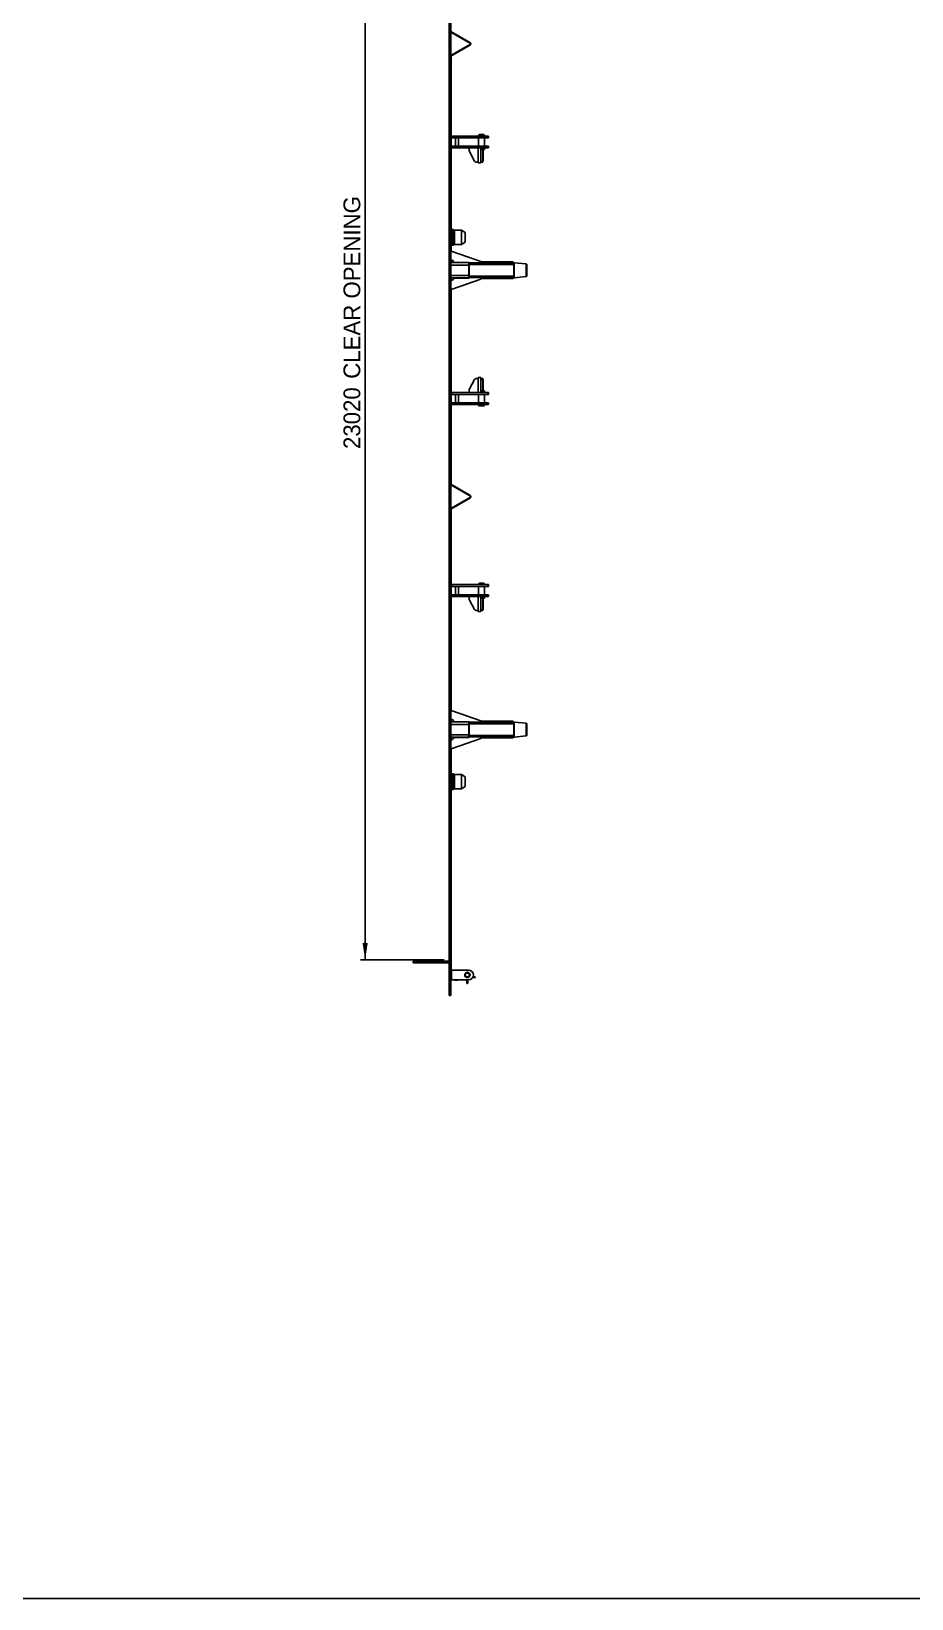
# Model space of a CAD drawing. Header units: millimetres. Extents: x 122 to 67127, y 397 to 47119.
# Drawn here: x 33970 to 48668, y 399 to 26564 of the extents above; entities that cross this region are included whole.
import ezdxf

# ---------------------------------------------------------------- set-up
doc = ezdxf.new("R2010")
doc.units = ezdxf.units.MM
doc.header["$LTSCALE"] = 80
doc.layers.add('AM_0', color=7, linetype='Continuous', lineweight=25)
doc.layers.add('AM_5', color=3, linetype='Continuous')
doc.styles.add('SLDTEXTSTYLE0', font='ARIAL.TTF', dxfattribs={"width": 0.948})
doc.dimstyles.new('SLDDIMSTYLE3', dxfattribs={"dimtxt": 280, "dimasz": 280, "dimexe": 0, "dimexo": 0.0625, "dimgap": 70, "dimtad": 1, "dimdec": 1, "dimrnd": 1e-09, "dimzin": 12, "dimdsep": 46, "dimtxsty": 'SLDTEXTSTYLE0', "dimsah": 1, "dimcen": 0.09, "dimadec": 0, "dimazin": 3, "dimtfac": 1, "dimtdec": 1, "dimtofl": 0, "dimtmove": 0, "dimatfit": 3, "dimfxl": 1, "dimfrac": 2, "dimtolj": 1, "dimtzin": 12, "dimarcsym": 0})

# ---------------------------------------------------------------- blocks, each defined once
blk = doc.blocks.new('_D_22')
at = {"layer": 'AM_5'}
for p, q in [((40863, 34085), (39463, 34085)), ((39543, 34085), (39543, 11065)), ((40863, 11065), (39463, 11065))]:
    blk.add_line(p, q, dxfattribs=at)
for points in [[(39543, 34085), (39500, 33805), (39587, 33805)], [(39543, 11065), (39587, 11345), (39500, 11345)]]:
    blk.add_solid(points, dxfattribs=at)
at = {"layer": 'AM_5', "char_height": 280, "attachment_point": 1, "rotation": 90, "style": 'SLDTEXTSTYLE0'}
for s, insert in [(' CLEAR OPENING', (39182, 20661)), ('23020', (39182, 19591))]:
    blk.add_mtext(s, dxfattribs=dict(at, insert=insert))

msp = doc.modelspace()

# ---------------------------------------------------------------- linework, layer by layer
at = {"layer": 'AM_0'}
for p, q in [((40943.44, 34685.45), (40943.44, 10465.45)), ((40973.44, 34685.45), (40973.44, 10465.45)), ((40973.44, 26562.9), (41302.99, 26372.63)), ((40973.44, 26551.35), (41299.72, 26362.97)), ((40973.44, 26159.54), (41299.72, 26347.92)), ((40973.44, 26147.99), (41302.99, 26338.26)), ((41295.44, 26365.45), (41295.44, 26362.95)), ((41295.44, 26362.95), (41295.44, 26347.95)), ((41305.44, 26362.95), (41295.44, 26362.95)), ((41305.44, 26347.95), (41295.44, 26347.95)), ((41295.44, 26347.95), (41295.44, 26345.45)), ((41303.72, 26369.9), (41299.72, 26362.97)), ((41299.72, 26347.92), (41303.72, 26340.99)), ((41305.44, 26362.95), (41305.44, 26347.95)), ((40978.44, 26145.45), (40973.44, 26145.45)), ((40974.44, 26001.95), (40973.44, 26001.95)), ((40974.44, 25201.95), (40974.44, 26001.95)), ((40978.44, 26145.45), (40978.44, 24810.95)), ((40974.44, 25201.95), (40973.44, 25201.95)), ((40973.44, 24805.95), (40983.44, 24815.95)), ((40983.44, 24785.95), (40973.44, 24795.95)), ((40973.44, 24637.95), (40983.44, 24647.95)), ((40983.44, 24617.95), (40973.44, 24627.95)), ((40978.44, 24790.95), (40978.44, 24642.95)), ((40978.44, 24622.95), (40978.44, 22890.25)), ((40983.44, 24815.95), (40983.44, 24785.95)), ((40983.44, 24815.95), (41593.44, 24815.95)), ((40983.44, 24785.95), (41593.44, 24785.95)), ((40983.44, 24647.95), (41593.44, 24647.95)), ((40983.44, 24647.95), (40983.44, 24617.95)), ((40983.44, 24617.95), (41593.44, 24617.95)), ((41053.44, 24785.95), (41053.44, 24647.95)), ((41103.44, 24647.95), (41103.44, 24785.95)), ((41279.44, 24617.95), (41279.44, 24567.95)), ((41429.44, 24367.95), (41429.44, 24617.95)), ((41446.44, 24840.95), (41436.44, 24830.95)), ((41536.44, 24830.95), (41436.44, 24830.95)), ((41436.44, 24830.95), (41436.44, 24815.95)), ((41436.44, 24785.95), (41436.44, 24647.95)), ((41446.44, 24840.95), (41526.44, 24840.95)), ((41472.44, 24367.95), (41472.44, 24617.95)), ((41506.44, 24605.95), (41506.44, 24580.95)), ((41516.44, 24580.95), (41516.44, 24605.95)), ((41526.44, 24840.95), (41536.44, 24830.95)), ((41536.44, 24815.95), (41536.44, 24830.95)), ((41536.44, 24647.95), (41536.44, 24785.95)), ((41536.44, 24590.95), (41536.44, 24617.95)), ((41593.44, 24815.95), (41593.44, 24785.95)), ((41603.44, 24815.95), (41593.44, 24815.95)), ((41603.44, 24785.95), (41593.44, 24785.95)), ((41593.44, 24647.95), (41593.44, 24617.95)), ((41603.44, 24647.95), (41593.44, 24647.95)), ((41603.44, 24617.95), (41593.44, 24617.95)), ((41603.44, 24815.95), (41603.44, 24785.95)), ((41603.44, 24647.95), (41603.44, 24617.95)), ((41279.44, 24567.95), (41368.01, 24399.02)), ((41394.58, 24382.95), (41429.44, 24382.95)), ((41472.44, 24367.95), (41429.44, 24367.95)), ((41472.44, 24590.95), (41506.44, 24590.95)), ((41472.44, 24392.95), (41507.44, 24392.95)), ((41472.44, 24382.95), (41507.44, 24382.95)), ((41506.44, 24580.95), (41506.44, 24465.95)), ((41516.44, 24580.95), (41506.44, 24580.95)), ((41506.44, 24465.95), (41506.44, 24430.95)), ((41506.44, 24430.95), (41506.44, 24405.95)), ((41516.44, 24430.95), (41506.44, 24430.95)), ((41507.44, 24392.95), (41507.44, 24382.95)), ((41516.44, 24590.95), (41536.44, 24590.95)), ((41516.44, 24465.95), (41516.44, 24580.95)), ((41516.44, 24430.95), (41516.44, 24465.95)), ((41516.44, 24405.95), (41516.44, 24430.95)), ((40978.44, 23234.95), (40998.44, 23254.95)), ((40998.44, 23254.95), (40998.44, 22994.95)), ((41016.44, 23254.95), (40998.44, 23254.95)), ((41016.44, 23254.95), (41016.44, 23176.91)), ((41016.44, 23176.91), (41016.44, 23072.99)), ((41016.44, 23072.99), (41016.44, 22994.95)), ((41153.44, 23244.95), (41033.78, 23244.95)), ((41036.44, 23236.38), (41036.44, 23169.49)), ((41036.44, 23080.41), (41036.44, 23013.52)), ((41213.44, 23204.95), (41153.44, 23244.95)), ((41153.44, 23244.95), (41153.44, 23004.95)), ((41153.44, 23004.95), (41213.44, 23044.95)), ((41213.44, 23204.95), (41213.44, 23044.95)), ((40998.44, 22890.25), (40973.44, 22890.25)), ((40978.44, 23014.95), (40998.44, 22994.95)), ((41016.44, 22994.95), (40998.44, 22994.95)), ((41473.44, 22722.25), (40998.44, 22890.25)), ((41033.78, 23004.95), (41153.44, 23004.95)), ((41273.44, 22702.45), (40973.44, 22702.45)), ((41273.44, 22662.45), (40973.44, 22662.45)), ((40978.44, 22747), (40978.44, 22702.45)), ((41022.39, 22707.45), (41278.44, 22707.45)), ((41278.44, 22707.45), (41273.44, 22702.45)), ((41273.44, 22662.45), (41273.44, 22702.45)), ((41277.24, 22697.25), (41273.44, 22693.45)), ((41278.44, 22697.25), (41273.44, 22697.25)), ((41280.44, 22672.45), (41273.44, 22672.45)), ((41273.44, 22488.45), (41273.44, 22662.45)), ((41278.44, 22707.45), (41278.44, 22697.25)), ((41278.44, 22697.25), (41473.44, 22697.25)), ((41280.44, 22697.25), (41280.44, 22672.45)), ((42023.44, 22672.45), (41280.44, 22672.45)), ((41280.44, 22672.45), (41280.44, 22478.45)), ((41473.44, 22697.25), (41473.44, 22722.25)), ((42004.78, 22715.45), (41473.44, 22715.45)), ((42004.78, 22710.45), (41473.44, 22710.45)), ((42023.44, 22700.45), (41473.44, 22700.45)), ((42013.44, 22710.45), (42004.78, 22715.45)), ((42013.44, 22705.45), (42004.78, 22710.45)), ((42013.44, 22710.45), (42013.44, 22705.45)), ((42013.44, 22705.45), (42013.44, 22700.45)), ((42023.44, 22693.89), (42023.44, 22700.45)), ((42023.44, 22700.45), (42033.44, 22699.48)), ((42023.44, 22693.89), (42023.44, 22672.45)), ((42023.44, 22672.45), (42023.44, 22478.45)), ((42032.09, 22699.61), (42034.04, 22701.2)), ((42033.44, 22699.48), (42033.44, 22451.41)), ((42230.44, 22680.45), (42033.44, 22699.48)), ((42034.04, 22701.2), (42231.04, 22681.61)), ((42231.04, 22681.61), (42230.44, 22675.55)), ((42230.44, 22470.45), (42230.44, 22680.45)), ((42242.44, 22675.45), (42230.44, 22675.45)), ((42242.44, 22675.45), (42242.44, 22475.45)), ((41273.44, 22488.45), (40973.44, 22488.45)), ((41273.44, 22448.45), (40973.44, 22448.45)), ((40973.44, 22260.65), (40998.44, 22260.65)), ((40978.44, 22448.45), (40978.44, 22403.9)), ((40978.44, 22260.65), (40978.44, 20527.95)), ((40998.44, 22260.65), (41473.44, 22428.65)), ((41278.44, 22443.45), (41022.39, 22443.45)), ((41273.44, 22448.45), (41273.44, 22488.45)), ((41280.44, 22478.45), (41273.44, 22478.45)), ((41277.24, 22453.65), (41273.44, 22457.45)), ((41273.44, 22453.65), (41278.44, 22453.65)), ((41273.44, 22448.45), (41278.44, 22443.45)), ((41278.44, 22453.65), (41278.44, 22443.45)), ((41473.44, 22453.65), (41278.44, 22453.65)), ((41280.44, 22478.45), (41280.44, 22453.65)), ((42023.44, 22478.45), (41280.44, 22478.45)), ((41473.44, 22428.65), (41473.44, 22453.65)), ((42023.44, 22450.45), (41473.44, 22450.45)), ((42004.78, 22440.45), (41473.44, 22440.45)), ((42004.78, 22435.45), (41473.44, 22435.45)), ((42004.78, 22440.45), (42013.44, 22445.45)), ((42004.78, 22435.45), (42013.44, 22440.45)), ((42013.44, 22450.45), (42013.44, 22445.45)), ((42013.44, 22445.45), (42013.44, 22440.45)), ((42023.44, 22478.45), (42023.44, 22457)), ((42023.44, 22450.45), (42023.44, 22457)), ((42033.44, 22451.41), (42023.44, 22450.45)), ((42034.04, 22449.69), (42032.09, 22451.28)), ((42033.44, 22451.41), (42230.44, 22470.45)), ((42231.04, 22469.28), (42034.04, 22449.69)), ((42242.44, 22475.45), (42230.44, 22475.45)), ((42230.44, 22475.34), (42231.04, 22469.28)), ((40974.44, 22082.95), (40973.44, 22082.95)), ((40974.44, 21482.95), (40974.44, 22082.95)), ((40974.44, 21482.95), (40973.44, 21482.95)), ((41279.44, 20582.95), (41368.01, 20751.88)), ((41394.58, 20767.95), (41429.44, 20767.95)), ((41429.44, 20782.95), (41472.44, 20782.95)), ((41429.44, 20782.95), (41429.44, 20532.95)), ((41472.44, 20782.95), (41472.44, 20532.95)), ((41507.44, 20767.95), (41472.44, 20767.95)), ((41507.44, 20757.95), (41472.44, 20757.95)), ((41506.44, 20744.95), (41506.44, 20719.95)), ((41506.44, 20719.95), (41506.44, 20684.95)), ((41516.44, 20719.95), (41506.44, 20719.95)), ((41506.44, 20684.95), (41506.44, 20569.95)), ((41507.44, 20757.95), (41507.44, 20767.95)), ((41516.44, 20719.95), (41516.44, 20744.95)), ((41516.44, 20684.95), (41516.44, 20719.95)), ((41516.44, 20569.95), (41516.44, 20684.95)), ((40973.44, 20522.95), (40983.44, 20532.95)), ((40983.44, 20502.95), (40973.44, 20512.95)), ((40978.44, 20507.95), (40978.44, 20359.95)), ((40983.44, 20532.95), (41593.44, 20532.95)), ((40983.44, 20532.95), (40983.44, 20502.95)), ((40983.44, 20502.95), (41593.44, 20502.95)), ((41053.44, 20364.95), (41053.44, 20502.95)), ((41103.44, 20502.95), (41103.44, 20364.95)), ((41279.44, 20532.95), (41279.44, 20582.95)), ((41436.44, 20364.95), (41436.44, 20502.95)), ((41472.44, 20559.95), (41506.44, 20559.95)), ((41506.44, 20569.95), (41506.44, 20544.95)), ((41516.44, 20569.95), (41506.44, 20569.95)), ((41516.44, 20544.95), (41516.44, 20569.95)), ((41516.44, 20559.95), (41536.44, 20559.95)), ((41536.44, 20559.95), (41536.44, 20532.95)), ((41536.44, 20502.95), (41536.44, 20364.95)), ((41593.44, 20532.95), (41593.44, 20502.95)), ((41603.44, 20532.95), (41593.44, 20532.95)), ((41603.44, 20502.95), (41593.44, 20502.95)), ((41603.44, 20532.95), (41603.44, 20502.95)), ((40973.44, 20354.95), (40983.44, 20364.95)), ((40983.44, 20334.95), (40973.44, 20344.95)), ((40978.44, 20339.95), (40978.44, 19005.45)), ((40983.44, 20364.95), (40983.44, 20334.95)), ((40983.44, 20364.95), (41593.44, 20364.95)), ((40983.44, 20334.95), (41593.44, 20334.95)), ((41436.44, 20319.95), (41436.44, 20334.95)), ((41436.44, 20319.95), (41536.44, 20319.95)), ((41436.44, 20319.95), (41446.44, 20309.95)), ((41526.44, 20309.95), (41446.44, 20309.95)), ((41536.44, 20319.95), (41526.44, 20309.95)), ((41536.44, 20334.95), (41536.44, 20319.95)), ((41593.44, 20364.95), (41593.44, 20334.95)), ((41603.44, 20364.95), (41593.44, 20364.95)), ((41603.44, 20334.95), (41593.44, 20334.95)), ((41603.44, 20364.95), (41603.44, 20334.95)), ((40974.44, 19948.95), (40973.44, 19948.95)), ((40974.44, 19148.95), (40974.44, 19948.95)), ((40974.44, 19148.95), (40973.44, 19148.95)), ((40978.44, 19005.45), (40973.44, 19005.45)), ((41302.99, 18812.63), (40973.44, 19002.9)), ((41299.72, 18802.97), (40973.44, 18991.35)), ((41299.72, 18787.92), (40973.44, 18599.54)), ((41302.99, 18778.26), (40973.44, 18587.99)), ((40978.44, 18585.45), (40973.44, 18585.45)), ((40978.44, 18585.45), (40978.44, 17321.95)), ((41295.44, 18805.45), (41295.44, 18802.95)), ((41305.44, 18802.95), (41295.44, 18802.95)), ((41295.44, 18802.95), (41295.44, 18787.95)), ((41305.44, 18787.95), (41295.44, 18787.95)), ((41295.44, 18787.95), (41295.44, 18785.45)), ((41299.72, 18802.97), (41303.72, 18809.9)), ((41303.72, 18780.99), (41299.72, 18787.92)), ((41305.44, 18802.95), (41305.44, 18787.95)), ((40974.44, 18512.95), (40973.44, 18512.95)), ((40974.44, 17712.95), (40974.44, 18512.95)), ((40974.44, 17712.95), (40973.44, 17712.95)), ((40973.44, 17316.95), (40983.44, 17326.95)), ((40983.44, 17296.95), (40973.44, 17306.95)), ((40978.44, 17301.95), (40978.44, 17153.95)), ((40983.44, 17326.95), (40983.44, 17296.95)), ((40983.44, 17326.95), (41593.44, 17326.95)), ((40983.44, 17296.95), (41593.44, 17296.95)), ((41053.44, 17296.95), (41053.44, 17158.95)), ((41103.44, 17158.95), (41103.44, 17296.95)), ((41446.44, 17351.95), (41436.44, 17341.95)), ((41436.44, 17341.95), (41436.44, 17326.95)), ((41536.44, 17341.95), (41436.44, 17341.95)), ((41436.44, 17296.95), (41436.44, 17158.95)), ((41446.44, 17351.95), (41526.44, 17351.95)), ((41526.44, 17351.95), (41536.44, 17341.95)), ((41536.44, 17326.95), (41536.44, 17341.95)), ((41536.44, 17158.95), (41536.44, 17296.95)), ((41593.44, 17326.95), (41593.44, 17296.95)), ((41603.44, 17326.95), (41593.44, 17326.95)), ((41603.44, 17296.95), (41593.44, 17296.95)), ((41603.44, 17326.95), (41603.44, 17296.95)), ((40973.44, 17148.95), (40983.44, 17158.95)), ((40983.44, 17128.95), (40973.44, 17138.95)), ((40978.44, 17133.95), (40978.44, 15222.25)), ((40983.44, 17158.95), (40983.44, 17128.95)), ((40983.44, 17158.95), (41593.44, 17158.95)), ((40983.44, 17128.95), (41593.44, 17128.95)), ((41279.44, 17128.95), (41279.44, 17078.95)), ((41279.44, 17078.95), (41368.01, 16910.02)), ((41429.44, 16878.95), (41429.44, 17128.95)), ((41472.44, 16878.95), (41472.44, 17128.95)), ((41472.44, 17101.95), (41506.44, 17101.95)), ((41506.44, 17116.95), (41506.44, 17091.95)), ((41506.44, 17091.95), (41506.44, 16976.95)), ((41516.44, 17091.95), (41506.44, 17091.95)), ((41516.44, 17091.95), (41516.44, 17116.95)), ((41516.44, 17101.95), (41536.44, 17101.95)), ((41516.44, 16976.95), (41516.44, 17091.95)), ((41536.44, 17101.95), (41536.44, 17128.95)), ((41593.44, 17158.95), (41593.44, 17128.95)), ((41603.44, 17158.95), (41593.44, 17158.95)), ((41603.44, 17128.95), (41593.44, 17128.95)), ((41603.44, 17158.95), (41603.44, 17128.95)), ((41394.58, 16893.95), (41429.44, 16893.95)), ((41472.44, 16878.95), (41429.44, 16878.95)), ((41472.44, 16903.95), (41507.44, 16903.95)), ((41472.44, 16893.95), (41507.44, 16893.95)), ((41506.44, 16976.95), (41506.44, 16941.95)), ((41506.44, 16941.95), (41506.44, 16916.95)), ((41516.44, 16941.95), (41506.44, 16941.95)), ((41507.44, 16903.95), (41507.44, 16893.95)), ((41516.44, 16941.95), (41516.44, 16976.95)), ((41516.44, 16916.95), (41516.44, 16941.95)), ((40974.44, 16180.95), (40973.44, 16180.95)), ((40974.44, 15580.95), (40974.44, 16180.95)), ((40974.44, 15580.95), (40973.44, 15580.95)), ((40998.44, 15222.25), (40973.44, 15222.25)), ((41473.44, 15054.25), (40998.44, 15222.25)), ((41273.44, 15034.45), (40973.44, 15034.45)), ((41273.44, 14994.45), (40973.44, 14994.45)), ((40978.44, 15079), (40978.44, 15034.45)), ((41022.39, 15039.45), (41278.44, 15039.45)), ((41278.44, 15039.45), (41273.44, 15034.45)), ((41273.44, 14994.45), (41273.44, 15034.45)), ((41277.24, 15029.25), (41273.44, 15025.45)), ((41278.44, 15029.25), (41273.44, 15029.25)), ((41280.44, 15004.45), (41273.44, 15004.45)), ((41273.44, 14820.45), (41273.44, 14994.45)), ((41278.44, 15039.45), (41278.44, 15029.25)), ((41278.44, 15029.25), (41473.44, 15029.25)), ((41280.44, 15029.25), (41280.44, 15004.45)), ((41280.44, 15004.45), (41280.44, 14810.45)), ((42023.44, 15004.45), (41280.44, 15004.45)), ((41473.44, 15029.25), (41473.44, 15054.25)), ((42004.78, 15047.45), (41473.44, 15047.45)), ((42004.78, 15042.45), (41473.44, 15042.45)), ((42023.44, 15032.45), (41473.44, 15032.45)), ((42013.44, 15042.45), (42004.78, 15047.45)), ((42013.44, 15037.45), (42004.78, 15042.45)), ((42013.44, 15042.45), (42013.44, 15037.45)), ((42013.44, 15037.45), (42013.44, 15032.45)), ((42023.44, 15025.89), (42023.44, 15032.45)), ((42023.44, 15032.45), (42033.44, 15031.48)), ((42023.44, 15025.89), (42023.44, 15004.45)), ((42023.44, 15004.45), (42023.44, 14810.45)), ((42032.09, 15031.61), (42034.04, 15033.2)), ((42033.44, 15031.48), (42033.44, 14783.41)), ((42230.44, 15012.45), (42033.44, 15031.48)), ((42034.04, 15033.2), (42231.04, 15013.61)), ((42231.04, 15013.61), (42230.44, 15007.55)), ((42230.44, 14802.45), (42230.44, 15012.45)), ((42242.44, 15007.45), (42230.44, 15007.45)), ((42242.44, 15007.45), (42242.44, 14807.45)), ((41273.44, 14820.45), (40973.44, 14820.45)), ((41273.44, 14780.45), (40973.44, 14780.45)), ((40978.44, 14780.45), (40978.44, 14735.9)), ((40998.44, 14592.65), (41473.44, 14760.65)), ((41278.44, 14775.45), (41022.39, 14775.45)), ((41273.44, 14780.45), (41273.44, 14820.45)), ((41280.44, 14810.45), (41273.44, 14810.45)), ((41277.24, 14785.65), (41273.44, 14789.45)), ((41273.44, 14785.65), (41278.44, 14785.65)), ((41273.44, 14780.45), (41278.44, 14775.45)), ((41278.44, 14785.65), (41278.44, 14775.45)), ((41473.44, 14785.65), (41278.44, 14785.65)), ((42023.44, 14810.45), (41280.44, 14810.45)), ((41280.44, 14810.45), (41280.44, 14785.65)), ((41473.44, 14760.65), (41473.44, 14785.65)), ((42023.44, 14782.45), (41473.44, 14782.45)), ((42004.78, 14772.45), (41473.44, 14772.45)), ((42004.78, 14767.45), (41473.44, 14767.45)), ((42004.78, 14772.45), (42013.44, 14777.45)), ((42004.78, 14767.45), (42013.44, 14772.45)), ((42013.44, 14782.45), (42013.44, 14777.45)), ((42013.44, 14777.45), (42013.44, 14772.45)), ((42023.44, 14810.45), (42023.44, 14789)), ((42023.44, 14782.45), (42023.44, 14789)), ((42033.44, 14783.41), (42023.44, 14782.45)), ((42034.04, 14781.69), (42032.09, 14783.28)), ((42033.44, 14783.41), (42230.44, 14802.45)), ((42231.04, 14801.28), (42034.04, 14781.69)), ((42242.44, 14807.45), (42230.44, 14807.45)), ((42230.44, 14807.34), (42231.04, 14801.28)), ((40973.44, 14592.65), (40998.44, 14592.65)), ((40978.44, 14592.65), (40978.44, 10915.45)), ((40978.44, 14146.95), (40998.44, 14166.95)), ((40998.44, 14166.95), (40998.44, 13906.95)), ((41016.44, 14166.95), (40998.44, 14166.95)), ((41016.44, 14166.95), (41016.44, 14088.91)), ((41153.44, 14156.95), (41033.78, 14156.95)), ((41036.44, 14148.38), (41036.44, 14081.49)), ((41213.44, 14116.95), (41153.44, 14156.95)), ((41153.44, 14156.95), (41153.44, 13916.95)), ((40978.44, 13926.95), (40998.44, 13906.95)), ((41016.44, 13906.95), (40998.44, 13906.95)), ((41016.44, 14088.91), (41016.44, 13984.99)), ((41016.44, 13984.99), (41016.44, 13906.95)), ((41033.78, 13916.95), (41153.44, 13916.95)), ((41036.44, 13992.41), (41036.44, 13925.52)), ((41153.44, 13916.95), (41213.44, 13956.95)), ((41213.44, 14116.95), (41213.44, 13956.95)), ((40974.44, 11776.95), (40973.44, 11776.95)), ((40974.44, 11176.95), (40974.44, 11776.95)), ((40343.44, 11043.45), (40343.44, 11015.45)), ((40343.44, 11043.45), (40943.44, 11043.45)), ((40343.44, 11015.45), (40943.44, 11015.45)), ((40974.44, 11176.95), (40973.44, 11176.95)), ((40978.44, 10915.45), (40973.44, 10915.45)), ((40978.44, 10812.95), (40973.44, 10812.95)), ((40973.44, 10800.45), (40978.44, 10800.45)), ((40973.44, 10738.45), (40983.44, 10728.45)), ((40978.44, 10915.45), (40978.44, 10812.95)), ((40978.44, 10888.45), (40983.44, 10893.45)), ((40978.44, 10812.95), (40978.44, 10800.45)), ((40983.44, 10893.45), (40983.44, 10728.45)), ((41268.44, 10893.45), (40983.44, 10893.45)), ((40983.44, 10728.45), (41268.44, 10728.45)), ((41041.44, 10722.45), (41041.44, 10728.45)), ((41091.44, 10722.45), (41091.44, 10728.45)), ((41239.94, 10728.45), (41239.94, 10671.45)), ((41242.94, 10768.45), (41241.36, 10766.87)), ((41242.94, 10768.45), (41252.94, 10768.45)), ((41255.19, 10766.2), (41252.94, 10768.45)), ((41255.94, 10671.45), (41255.94, 10728.45)), ((41286.81, 10793.06), (41289.9, 10802.57)), ((41286.81, 10793.06), (41288.74, 10789.28)), ((41293.68, 10804.49), (41288.74, 10789.28)), ((41288.74, 10789.28), (41289.7, 10788.96)), ((41293.68, 10804.49), (41289.9, 10802.57)), ((41294.91, 10804.1), (41293.68, 10804.49)), ((41341.28, 10772.21), (41378.14, 10760.23)), ((41383.08, 10775.45), (41347.4, 10787.04)), ((41378.14, 10760.23), (41383.08, 10775.45)), ((41378.14, 10760.23), (41381.92, 10762.16)), ((41385.01, 10771.67), (41381.92, 10762.16)), ((41385.01, 10771.67), (41383.08, 10775.45)), ((41091.44, 10722.45), (41041.44, 10722.45)), ((41239.94, 10671.45), (41242.94, 10668.45)), ((41239.94, 10671.45), (41255.94, 10671.45)), ((41252.94, 10668.45), (41242.94, 10668.45)), ((41252.94, 10668.45), (41255.94, 10671.45)), ((40943.44, 10465.45), (40973.44, 10465.45)), ((421.47, 398.6), (66879.44, 398.6))]:
    msp.add_line(p, q, dxfattribs=at)
at = {"layer": 'AM_0', "flags": 128}
for points in [[(41036.44, 23236.38), (41033.59, 23236.56), (41030.8, 23237.13), (41028.13, 23238.05), (41025.62, 23239.32), (41023.34, 23240.91), (41021.32, 23242.78), (41019.61, 23244.91), (41018.24, 23247.23), (41017.25, 23249.71), (41016.64, 23252.3), (41016.44, 23254.95)], [(41036.44, 23169.49), (41033.59, 23169.56), (41030.8, 23169.79), (41028.13, 23170.16), (41025.62, 23170.66), (41023.34, 23171.3), (41021.32, 23172.05), (41019.61, 23172.89), (41018.24, 23173.82), (41017.25, 23174.82), (41016.64, 23175.85), (41016.44, 23176.91)], [(41036.44, 23080.41), (41033.59, 23080.33), (41030.8, 23080.11), (41028.13, 23079.74), (41025.62, 23079.23), (41023.34, 23078.6), (41021.32, 23077.85), (41019.61, 23077), (41018.24, 23076.07), (41017.25, 23075.08), (41016.64, 23074.04), (41016.44, 23072.99)], [(41036.44, 23013.52), (41033.59, 23013.33), (41030.8, 23012.77), (41028.13, 23011.84), (41025.62, 23010.57), (41023.34, 23008.98), (41021.32, 23007.11), (41019.61, 23004.99), (41018.24, 23002.66), (41017.25, 23000.18), (41016.64, 22997.59), (41016.44, 22994.95)], [(41036.44, 14148.38), (41033.59, 14148.56), (41030.8, 14149.13), (41028.13, 14150.05), (41025.62, 14151.32), (41023.34, 14152.91), (41021.32, 14154.78), (41019.61, 14156.91), (41018.24, 14159.23), (41017.25, 14161.71), (41016.64, 14164.3), (41016.44, 14166.95)], [(41036.44, 14081.49), (41033.59, 14081.56), (41030.8, 14081.79), (41028.13, 14082.16), (41025.62, 14082.66), (41023.34, 14083.3), (41021.32, 14084.05), (41019.61, 14084.89), (41018.24, 14085.82), (41017.25, 14086.82), (41016.64, 14087.85), (41016.44, 14088.91)], [(41036.44, 13992.41), (41033.59, 13992.33), (41030.8, 13992.11), (41028.13, 13991.74), (41025.62, 13991.23), (41023.34, 13990.6), (41021.32, 13989.85), (41019.61, 13989), (41018.24, 13988.07), (41017.25, 13987.08), (41016.64, 13986.04), (41016.44, 13984.99)], [(41036.44, 13925.52), (41033.59, 13925.33), (41030.8, 13924.77), (41028.13, 13923.84), (41025.62, 13922.57), (41023.34, 13920.98), (41021.32, 13919.11), (41019.61, 13916.99), (41018.24, 13914.66), (41017.25, 13912.18), (41016.64, 13909.59), (41016.44, 13906.95)]]:
    msp.add_lwpolyline(points, dxfattribs=at)
at = {"layer": 'AM_0'}
for centre, radius in [((41250.44, 10810.95), 45), ((41247.94, 10810.95), 42.5), ((41247.94, 10810.95), 32.5)]:
    msp.add_circle(centre, radius, dxfattribs=at)
for centre, radius, start, end in [((41301.99, 26370.9), 2, 330, 60), ((41301.99, 26339.99), 2, 300, 30), ((41511.44, 24605.95), 6, 326.44269, 180), ((41511.44, 24605.95), 6, 180, 213.55731), ((41511.44, 24605.95), 5, 0, 180), ((41394.58, 24412.95), 30, 207.669116, 270), ((41511.44, 24405.95), 5, 180, 0), ((40973.44, 22697.25), 50, 11.77191, 90), ((40973.44, 22697.25), 50, 5.970485, 11.77191), ((40973.44, 22453.65), 50, 270, 348.22809), ((40973.44, 22453.65), 50, 348.22809, 354.029515), ((41394.58, 20737.95), 30, 90, 152.330884), ((41511.44, 20744.95), 5, 0, 180), ((41511.44, 20544.95), 6, 146.44269, 0), ((41511.44, 20544.95), 5, 180, 0), ((41511.44, 20544.95), 6, 0, 33.55731), ((41301.99, 18810.9), 2, 330, 60), ((41301.99, 18779.99), 2, 300, 30), ((41511.44, 17116.95), 6, 326.44269, 180), ((41511.44, 17116.95), 6, 180, 213.55731), ((41511.44, 17116.95), 5, 0, 180), ((41394.58, 16923.95), 30, 207.669116, 270), ((41511.44, 16916.95), 5, 180, 0), ((40973.44, 15029.25), 50, 11.77191, 90), ((40973.44, 15029.25), 50, 5.970485, 11.77191), ((40973.44, 14785.65), 50, 270, 348.22809), ((40973.44, 14785.65), 50, 348.22809, 354.029515), ((41268.44, 10810.95), 82.5, 270, 90)]:
    msp.add_arc(centre, radius, start, end, dxfattribs=at)
for points, knots in [([(41016.52, 23254.58), (41016.52, 23254.57), (41016.53, 23254.53), (41016.51, 23254.62), (41016.52, 23254.72), (41016.52, 23254.73)], [0, 0, 0, 0, 0.11722818, 0.92962418, 1, 1, 1, 1]), ([(41033.79, 23244.97), (41033.26, 23244.97), (41032.04, 23244.98), (41030.15, 23245.24), (41028.17, 23245.71), (41026.32, 23246.35), (41024.62, 23247.13), (41023.08, 23248.01), (41021.72, 23248.95), (41020.54, 23249.91), (41019.55, 23250.85), (41018.76, 23251.7), (41018.19, 23252.38), (41017.82, 23252.87), (41017.6, 23253.15), (41017.49, 23253.31), (41017.41, 23253.43), (41017.31, 23253.56), (41017.2, 23253.73), (41017.03, 23253.98), (41016.81, 23254.33), (41016.62, 23254.65), (41016.56, 23254.77), (41016.54, 23254.81)], [0, 0, 0, 0, 0.04605498, 0.10823725, 0.16830227, 0.22607654, 0.28131426, 0.33367949, 0.38272117, 0.4278405, 0.46825112, 0.50291649, 0.53020461, 0.54727474, 0.55761631, 0.56466669, 0.57281895, 0.58705564, 0.6142262, 0.66496299, 0.76533358, 0.93112181, 1, 1, 1, 1]), ([(41033.78, 23244.92), (41033.78, 23244.93), (41033.69, 23245.06), (41034, 23244.59), (41034.65, 23243.52), (41035.45, 23241.79), (41036.23, 23239.49), (41036.37, 23237.41), (41036.44, 23236.38)], [0, 0, 0, 0, 0.01540418, 0.23162449, 0.4216633, 0.61172796, 0.8059164, 1, 1, 1, 1]), ([(41036.44, 23169.49), (41036.37, 23166.79), (41036.24, 23161.36), (41035.46, 23152.72), (41034.61, 23143.64), (41033.9, 23134.03), (41033.68, 23124.24), (41033.97, 23114.76), (41034.66, 23105.76), (41035.45, 23097.21), (41036.23, 23088.72), (41036.37, 23083.18), (41036.44, 23080.41)], [0, 0, 0, 0, 0.09460412, 0.18993151, 0.29477171, 0.3995918, 0.50769964, 0.61581034, 0.71083021, 0.80586302, 0.90295772, 1, 1, 1, 1]), ([(41016.52, 22995.15), (41016.52, 22995.21), (41016.52, 22995.32), (41016.52, 22995.3), (41016.52, 22995.3)], [0, 0, 0, 0, 0.506929585, 1, 1, 1, 1]), ([(41016.55, 22995.08), (41016.57, 22995.14), (41016.66, 22995.32), (41016.94, 22995.77), (41017.15, 22996.1), (41017.25, 22996.24), (41017.24, 22996.22), (41017.23, 22996.21)], [0, 0, 0, 0, 0.24515187, 0.76824547, 0.90055722, 0.99378107, 1, 1, 1, 1]), ([(41017.2, 22996.17), (41017.22, 22996.19), (41017.26, 22996.25), (41017.34, 22996.37), (41017.44, 22996.5), (41017.57, 22996.7), (41017.8, 22997.01), (41018.31, 22997.66), (41019.07, 22998.55), (41020.23, 22999.71), (41021.74, 23000.99), (41023.6, 23002.23), (41025.62, 23003.26), (41027.63, 23004.03), (41029.77, 23004.58), (41031.84, 23004.91), (41033.19, 23004.92), (41033.79, 23004.92)], [0, 0, 0, 0, 0.03005151, 0.06513149, 0.09150578, 0.10555716, 0.1221445, 0.15205148, 0.22216882, 0.28935093, 0.38307876, 0.50327846, 0.60399443, 0.70375139, 0.80859173, 0.91624675, 1, 1, 1, 1]), ([(41036.44, 23013.52), (41036.37, 23012.5), (41036.24, 23010.47), (41035.45, 23008.09), (41034.62, 23006.29), (41033.89, 23005.15), (41033.82, 23005.03), (41033.78, 23004.97)], [0, 0, 0, 0, 0.18920917, 0.379864899, 0.589546343, 0.799187558, 1, 1, 1, 1]), ([(42235.57, 22675.45), (42235.39, 22676.08), (42234.92, 22677.78), (42233.8, 22679.66), (42232.43, 22681.03), (42231.45, 22681.27), (42231.02, 22681.37)], [0, 0, 0, 0, 0.175028165, 0.467297006, 0.768041343, 1, 1, 1, 1]), ([(42231.02, 22469.52), (42231.56, 22469.67), (42232.65, 22469.97), (42234.07, 22471.64), (42235.08, 22473.47), (42235.46, 22475.01), (42235.57, 22475.44)], [0, 0, 0, 0, 0.29243095, 0.59334005, 0.88580477, 1, 1, 1, 1]), ([(42235.57, 15007.45), (42235.39, 15008.08), (42234.92, 15009.78), (42233.8, 15011.66), (42232.43, 15013.03), (42231.45, 15013.27), (42231.02, 15013.37)], [0, 0, 0, 0, 0.17502816, 0.46729701, 0.76804134, 1, 1, 1, 1]), ([(42231.02, 14801.52), (42231.56, 14801.67), (42232.65, 14801.97), (42234.07, 14803.64), (42235.08, 14805.48), (42235.46, 14807.01), (42235.57, 14807.45)], [0, 0, 0, 0, 0.29214205, 0.59275385, 0.88492964, 1, 1, 1, 1]), ([(41016.52, 14166.58), (41016.52, 14166.57), (41016.53, 14166.53), (41016.51, 14166.62), (41016.52, 14166.72), (41016.52, 14166.73)], [0, 0, 0, 0, 0.11722818, 0.92962418, 1, 1, 1, 1]), ([(41033.79, 14156.97), (41033.26, 14156.97), (41032.04, 14156.98), (41030.15, 14157.24), (41028.17, 14157.71), (41026.32, 14158.35), (41024.62, 14159.13), (41023.08, 14160.01), (41021.72, 14160.95), (41020.54, 14161.91), (41019.55, 14162.85), (41018.76, 14163.7), (41018.19, 14164.38), (41017.82, 14164.87), (41017.6, 14165.15), (41017.49, 14165.31), (41017.41, 14165.43), (41017.31, 14165.56), (41017.2, 14165.73), (41017.03, 14165.98), (41016.81, 14166.33), (41016.62, 14166.65), (41016.56, 14166.77), (41016.54, 14166.81)], [0, 0, 0, 0, 0.04605498, 0.10823725, 0.16830227, 0.22607654, 0.28131426, 0.33367949, 0.38272117, 0.4278405, 0.46825112, 0.50291649, 0.53020461, 0.54727474, 0.55761631, 0.56466669, 0.57281895, 0.58705564, 0.6142262, 0.66496299, 0.76533358, 0.93112181, 1, 1, 1, 1]), ([(41033.78, 14156.92), (41033.78, 14156.93), (41033.69, 14157.06), (41034, 14156.59), (41034.65, 14155.52), (41035.45, 14153.79), (41036.23, 14151.49), (41036.37, 14149.41), (41036.44, 14148.38)], [0, 0, 0, 0, 0.01540418, 0.23162449, 0.4216633, 0.61172796, 0.8059164, 1, 1, 1, 1]), ([(41016.52, 13907.15), (41016.52, 13907.21), (41016.52, 13907.32), (41016.52, 13907.3), (41016.52, 13907.3)], [0, 0, 0, 0, 0.506929585, 1, 1, 1, 1]), ([(41016.55, 13907.08), (41016.57, 13907.14), (41016.66, 13907.32), (41016.94, 13907.77), (41017.15, 13908.1), (41017.25, 13908.24), (41017.24, 13908.22), (41017.23, 13908.21)], [0, 0, 0, 0, 0.24515187, 0.76824547, 0.90055722, 0.99378107, 1, 1, 1, 1]), ([(41017.14, 13908.08), (41017.18, 13908.13), (41017.24, 13908.22), (41017.34, 13908.37), (41017.44, 13908.5), (41017.57, 13908.7), (41017.8, 13909.01), (41018.31, 13909.66), (41019.07, 13910.55), (41020.23, 13911.71), (41021.74, 13912.99), (41023.6, 13914.23), (41025.62, 13915.26), (41027.63, 13916.03), (41029.77, 13916.58), (41031.84, 13916.91), (41033.19, 13916.92), (41033.79, 13916.92)], [0, 0, 0, 0, 0.05825424, 0.09231422, 0.11792163, 0.13156444, 0.14766949, 0.17670687, 0.24478545, 0.31001413, 0.40101669, 0.51772139, 0.6155089, 0.71236527, 0.81415722, 0.918682, 1, 1, 1, 1]), ([(41036.44, 14081.49), (41036.37, 14078.79), (41036.24, 14073.36), (41035.46, 14064.72), (41034.61, 14055.64), (41033.9, 14046.03), (41033.68, 14036.24), (41033.97, 14026.76), (41034.66, 14017.76), (41035.45, 14009.21), (41036.23, 14000.72), (41036.37, 13995.18), (41036.44, 13992.41)], [0, 0, 0, 0, 0.09460412, 0.18993151, 0.29477171, 0.3995918, 0.50769964, 0.61581034, 0.71083021, 0.80586302, 0.90295772, 1, 1, 1, 1]), ([(41036.44, 13925.52), (41036.37, 13924.5), (41036.24, 13922.47), (41035.45, 13920.09), (41034.62, 13918.29), (41033.89, 13917.15), (41033.82, 13917.03), (41033.78, 13916.97)], [0, 0, 0, 0, 0.18920917, 0.3798649, 0.58954634, 0.79918756, 1, 1, 1, 1])]:
    msp.add_open_spline(points, degree=3, knots=knots, dxfattribs=at)

# ---------------------------------------------------------------- dimensions: what is measured, and where the dimension line sits
at = {"layer": 'AM_5'}
dim = msp.add_linear_dim(base=(39543.44, 11065.45), p1=(40943.44, 34085.45), p2=(40943.44, 11065.45), angle=90, text='<> CLEAR OPENING', dimstyle='SLDDIMSTYLE3', dxfattribs=at)
dim.commit()
dim.dimension.update_dxf_attribs({"geometry": '_D_22', "text_midpoint": (39543.44, 21760.93), "dimtype": 160})

doc.saveas('drawing.dxf')
